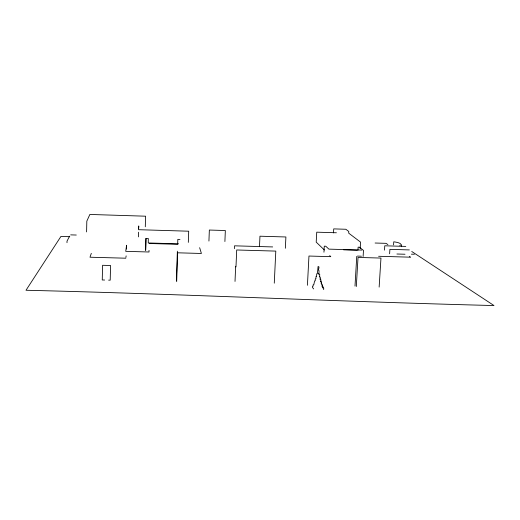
<?xml version="1.0" encoding="UTF-8"?>
<svg xmlns="http://www.w3.org/2000/svg" width="520" height="520" viewBox="0 0 520 520"><rect width="100%" height="100%" fill="white"/><g stroke="black" fill="none" stroke-linecap="round" stroke-linejoin="round"><path stroke-width="0.78" d="M149.026 250.38L149.019 251.999L125.723 251.342L126.581 245.264L126.484 249.041M66.989 242.691L67.015 241.131L69.596 236.165M86.599 231.927L86.82 221.156L89.856 214.448L145.6 216.197L145.294 226.785M145.97 238.427L145.659 250.283L145.97 238.427L148.298 238.492L148.265 242.964L178.633 243.841M138.45 236.899L138.587 232.206M138.691 228.293L138.756 225.947L138.476 229.691L188.708 231.205L188.318 242.385M176.384 280.599L177.372 251.18M177.678 243.802L177.827 239.363L179.978 239.428M176.67 281.697L177.639 252.805L201.403 253.468L199.647 247.696M208.93 241.066L209.346 230.042L225.342 230.522L224.9 241.534M234.41 248.69L234.526 245.823L272.668 246.928M235.02 281.424L235.658 266.247M235.983 266.942L236.697 249.983L275.802 251.102L274.274 283.173M259.486 246.714L259.961 236.203L285.903 236.977L285.35 248.268M307.424 285.285L308.958 256.042L330.798 256.659L329.687 255.593M319.586 277.101L319.735 274.385L318.552 273.793L318.844 274.125L319.033 270.686C317.278 270.504 320.476 266.383 318.078 266.461L317.389 273.761L316.719 273.741L316.57 276.452L316.036 276.432L315.906 278.792L315.322 278.779L315.211 280.872L314.62 280.852L313.807 284.739L313.222 284.719L313.144 286.137L312.526 286.117L312.462 287.43L313.644 288.918M320.171 279.675L320.3 277.31L319.618 276.53M320.834 282.009L320.95 279.909L320.073 278.902M321.51 284.329L321.62 282.25L320.554 281.008M323.947 252.213L324.272 246.175L325.754 246.22L328.887 249.132L361.835 250.081M322.212 286.416L322.309 284.577L321.042 283.094M322.92 288.08L322.998 286.656L322.017 285.506M323.668 289.653L323.739 288.334L322.069 286.364M333.502 232.915L333.723 228.885L345.826 229.261L348.79 231.472L348.693 233.149L360.568 242.125L360.185 248.599M355.004 286.078L356.759 256.36M357.955 250.172L358.131 247.162L359.385 247.195L363.48 250.406L363.11 256.542M356.304 286.514L358.026 257.426L380.965 258.07L379.145 287.092M384.501 250.153L384.774 245.791L405.776 246.409M389.623 253.806L389.903 249.353L409.351 249.919M393.562 244.9L393.763 241.794C396.422 242.281 402.46 242.665 401.563 246.714M125.924 257.426L126.133 255.879M91.312 253.351L89.992 257.218L125.82 258.2M400.244 245.154L399.874 245.778M104.637 280.026L102.252 279.968L102.583 265.291L110.559 265.499L110.208 280.169L108.615 280.131M149.227 243.49L177.6 244.309M343.59 249.834L357.123 250.224M411.398 254.169L414.407 254.254M396.91 254.014L405.009 254.241M378.599 256.276L410.495 257.186L409.448 256.483M357.454 256.087L361.465 256.204M336.414 232.772L316.739 232.174L316.206 242.144L324.402 249.997M375.109 243.022L386.048 243.341L387.901 244.602M70.681 234.871L76.297 235.034M69.784 236.704L60.944 236.418L26 290.264C182.046 293.982 337.961 301.632 494 305.552L411.743 251.478"/></g></svg>
